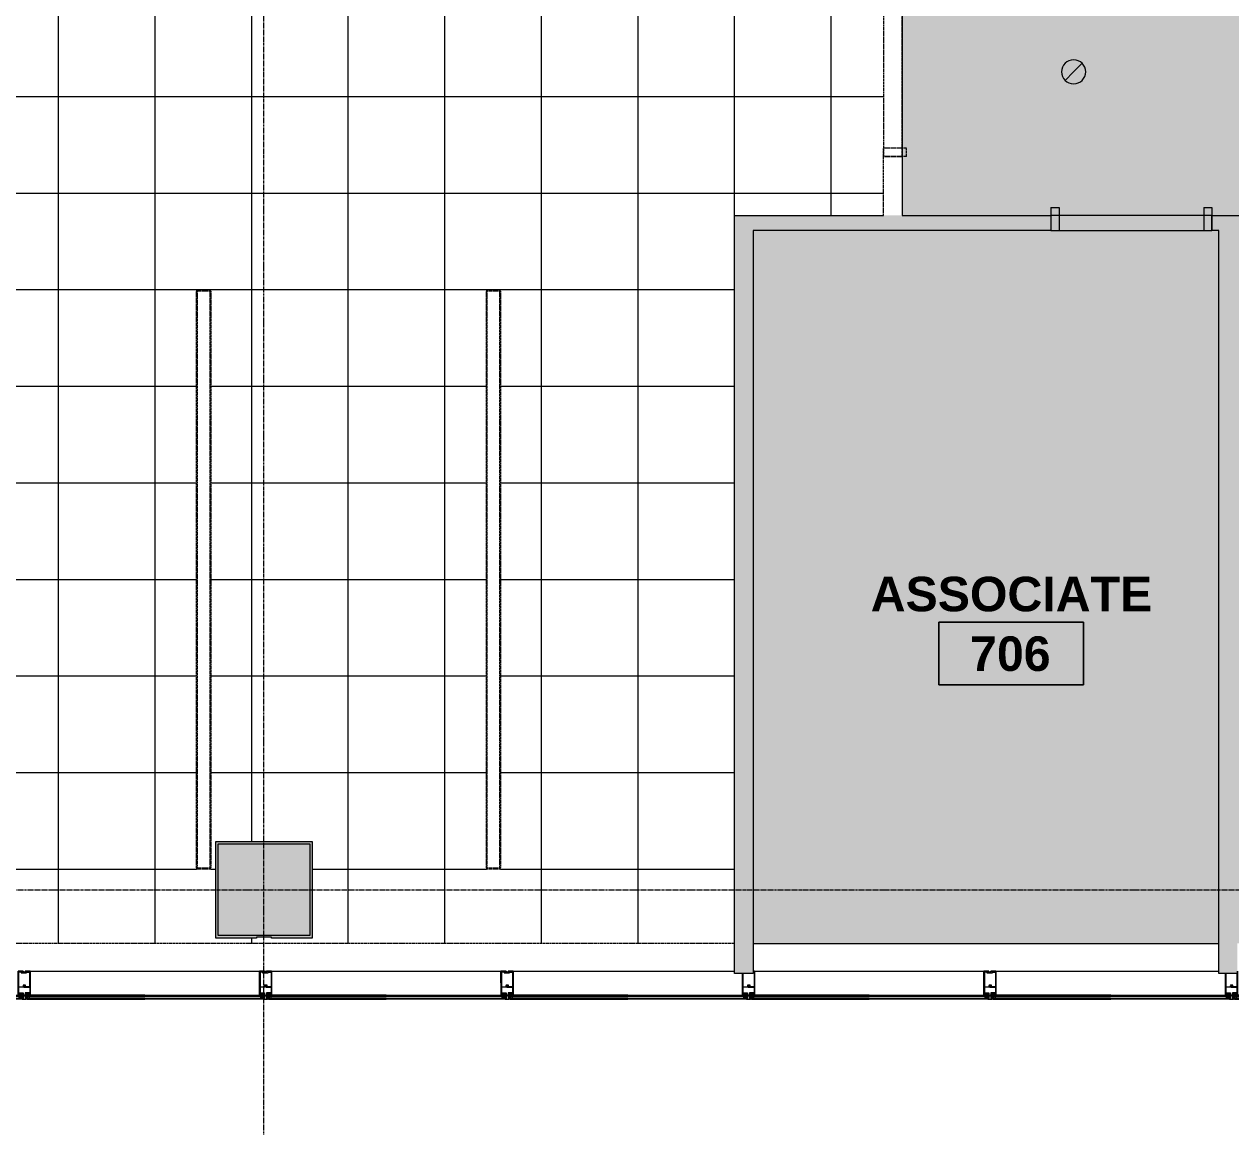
# Model space of a CAD drawing. Header units: inches. Extents: x -203 to 2853, y -968 to 768.
# Drawn here: x 1195.1 to 1495, y -570.2 to -296.2 of the extents above; entities that cross this region are included whole.
import ezdxf

# ---------------------------------------------------------------- set-up
doc = ezdxf.new("R2010")
doc.units = ezdxf.units.IN
doc.header["$MEASUREMENT"] = 0
doc.linetypes.add('Demolished', pattern=[0.1875, 0.125, -0.0625])
doc.linetypes.add('Grid Line 1_2_', pattern=[0.875, 0.5, -0.125, 0.125, -0.125])
for name, color, linetype, lineweight in [('A-AREA-IDEN', 2, 'Continuous', 9), ('A-CLNG', 13, 'Continuous', 13), ('A-CLNG-PATT', 13, 'Continuous', 13), ('A-DETL-GENF', 92, 'Continuous', 9), ('A-DETL-THIN', 151, 'Continuous', 9), ('A-DOOR', 31, 'Continuous', 13), ('A-DOOR-FRAM', 31, 'Continuous', 20), ('A-Glaz-Exst', 7, 'Continuous', 9), ('A-WALL', 113, 'Demolished', 9), ('A-WALL-PATT', 111, 'Continuous', 13), ('E-LITE-EQPM', 33, 'Demolished', 9), ('I-WALL', 2, 'Continuous', 13), ('Jenner and Block 8fl_BB_dwg', 8, 'Continuous', 9), ('S-GRID', 1, 'Continuous', 9)]:
    doc.layers.add(name, color=color, linetype=linetype, lineweight=lineweight)
doc.styles.add('Swis721 Lt BT_B', font='', dxfattribs={"height": 8.583975})
doc.styles.get('Swis721 Lt BT_B').set_extended_font_data('Swis721 Lt BT', bold=True)

# ---------------------------------------------------------------- blocks, each defined once
blk = doc.blocks.new('Single Flush - OTJ_SOLIDFLUSH_ALUM-4761326-LEVEL 7 - DEMO RCP')
at = {"layer": 'A-DOOR-FRAM', "color": 250, "linetype": 'Demolished'}
for p, q in [((-20, -3.4375), (-20, 2.3125)), ((-20, 2.3125), (-18, 2.3125)), ((-18, -3.4375), (-18, 2.3125)), ((18.000004, -3.4375), (18.000004, 2.3125)), ((18.000004, 2.3125), (20.000004, 2.3125)), ((20.000004, -3.4375), (20.000004, 2.3125)), ((-20, -3.4375), (-18, -3.4375)), ((18.000004, -3.4375), (20.000004, -3.4375))]:
    blk.add_line(p, q, dxfattribs=at)
blk = doc.blocks.new('Single Flush - OTJ_SOLIDFLUSH_ALUM-5611425-LEVEL 7 - DEMO RCP')
at = {"layer": 'A-DOOR-FRAM', "color": 8}
for p, q in [((-20, 3.875), (-20, -1.875)), ((-20, 3.875), (-18, 3.875)), ((-18, 3.875), (-18, -1.875)), ((18.000004, 3.875), (18.000004, -1.875)), ((18.000004, 3.875), (20.000004, 3.875)), ((20.000004, 3.875), (20.000004, -1.875)), ((-20, -1.875), (-18, -1.875)), ((18.000004, -1.875), (20.000004, -1.875))]:
    blk.add_line(p, q, dxfattribs=at)
blk = doc.blocks.new('a-light Accolade D3- Surface Mount - 12_-5338565-LEVEL 7 - DEMO RCP')
at = {"layer": 'E-LITE-EQPM', "color": 7}
for p, q in [((-72.01, 1.68), (-71.63, 1.68)), ((-72.01, 1.68), (-72.01, -1.82)), ((71.63, 1.68), (-71.63, 1.68)), ((-71.63, 1.68), (-71.63, 1.57)), ((-71.63, -1.82), (-71.63, 1.68)), ((-71.63, 1.57), (71.63, 1.57)), ((71.63, 1.57), (71.63, 1.68)), ((71.63, 1.68), (72.01, 1.68)), ((71.63, 1.68), (71.63, -1.82)), ((72.01, -1.82), (72.01, 1.68)), ((-71.63, -1.82), (-72.01, -1.82)), ((71.63, -1.71), (-71.63, -1.71)), ((-71.63, -1.71), (-71.63, -1.82)), ((-71.63, -1.82), (71.63, -1.82)), ((71.63, -1.82), (71.63, -1.71)), ((72.01, -1.82), (71.63, -1.82))]:
    blk.add_line(p, q, dxfattribs=at)
blk = doc.blocks.new('L-Recessed Circular - Downlight - 6_ EXISTING-5102174-LEVEL 7 - DEMO RCP')
at = {"layer": 'E-LITE-EQPM', "color": 55, "linetype": 'Continuous'}
for q in [(-2.12, -2.12), (2.12, 2.12)]:
    blk.add_line((0, 0), q, dxfattribs=at)
for start, end in [(360, 180), (180, 360)]:
    blk.add_arc((0, 0), 3, start, end, dxfattribs=at)
blk = doc.blocks.new('Jenner and Block 8fl_BB_dwg_CW-STRIP-5551871-LEVEL 7 - DEMO RCP')
at = {"layer": 'A-Glaz-Exst'}
for p, q in [((-124.05, -51.17), (-123.01, -50.73)), ((-127.34, -53.32), (-127.56, -52.8)), ((-127.5, -52.64), (-124.39, -51.32)), ((-127.2, -53.33), (-127.26, -53.35)), ((-126.62, -54.54), (-127.12, -53.36)), ((-126.42, -55.17), (-123.32, -53.85)), ((-124.23, -51.38), (-123.91, -52.13)), ((-124.09, -52.63), (-124.08, -52.59)), ((-124.09, -52.78), (-124.03, -52.91)), ((-124.06, -52.65), (-124.04, -52.6)), ((-124.04, -52.43), (-123.99, -52.37)), ((-124.01, -52.57), (-123.8, -52.48)), ((-123.96, -52.47), (-123.97, -52.44)), ((-123.96, -52.36), (-123.88, -52.36)), ((-123.92, -52.42), (-123.9, -52.45)), ((-123.75, -52.48), (-123.71, -52.5)), ((-123.74, -52.44), (-123.69, -52.46)), ((-123.25, -53.69), (-123.64, -52.78)), ((-123.59, -52.56), (-123.13, -53.64)), ((-122.97, -53.7), (-121.94, -53.26)), ((-121.88, -51.54), (-122.01, -51.58)), ((-121.75, -51.73), (-121.85, -51.55)), ((-121.68, -51.87), (-121.79, -51.93)), ((-121.72, -51.64), (-121.66, -51.83)), ((-120.76, -51.54), (-120.96, -51.08)), ((-126.7, -54.61), (-126.64, -54.58))]:
    blk.add_line(p, q, dxfattribs=at)
at = {"layer": 'A-Glaz-Exst', "flags": 128}
for points in [[(-132.82, -23.8), (-121.39, -50.72), (-121.16, -50.62), (-132.59, -23.7)], [(-133.51, -24.09), (-122.34, -50.38), (-122.08, -51.01), (-121.85, -50.92), (-133.28, -23.99)], [(-122.46, -50.43), (-122.48, -50.37), (-127.89, -52.67), (-127.4, -53.82), (-127.17, -53.72), (-127.4, -53.82), (-127.89, -52.67), (-122.48, -50.37), (-122.46, -50.43), (-122.34, -50.38), (-122.46, -50.43), (-122.69, -50.53)], [(-122.85, -50.8), (-122.46, -51.72), (-121.94, -51.5), (-121.95, -51.47), (-121.99, -51.48), (-122.01, -51.45), (-121.87, -51.38), (-121.85, -51.42), (-121.89, -51.45), (-121.88, -51.47), (-121.82, -51.45), (-120.96, -51.08), (-121.06, -50.85)], [(-122.34, -50.38), (-122.54, -50.87), (-122.2, -50.73), (-122.69, -50.53), (-122.37, -51.28)], [(-121.82, -51.45), (-120.96, -51.08), (-121.06, -50.85), (-122.21, -51.34)], [(-121.99, -50.5), (-122.02, -50.42), (-121.62, -50.24), (-121.59, -50.33)], [(-121.96, -50.56), (-121.94, -50.62), (-121.84, -50.78), (-121.49, -50.63), (-121.54, -50.45), (-121.56, -50.39)], [(-109.83, -79.22), (-121.26, -52.3), (-121.49, -52.4), (-121.22, -53.03), (-121.34, -53.08), (-121.31, -53.13), (-126.72, -55.43), (-127.21, -54.28), (-126.95, -54.17), (-126.98, -54.18), (-127.21, -54.28), (-126.72, -55.43), (-121.31, -53.13), (-121.34, -53.08), (-121.57, -53.17)], [(-126.88, -54.24), (-126.91, -54.19), (-127.09, -53.75), (-126.74, -54.59)], [(-123.94, -52.21), (-124.27, -52.35), (-124.17, -52.58), (-123.98, -52.5)], [(-123.87, -52.45), (-123.67, -52.37), (-124.11, -51.34)], [(-124.08, -52.57), (-124.09, -52.55), (-123.98, -52.5), (-124, -52.45), (-124.02, -52.45)], [(-123.87, -52.39), (-123.89, -52.4), (-123.87, -52.45), (-123.76, -52.41), (-123.75, -52.43)], [(-121.87, -53.1), (-122.26, -52.18), (-121.74, -51.96), (-121.73, -51.99), (-121.77, -52.01), (-121.75, -52.05), (-121.61, -51.99), (-121.63, -51.95), (-121.67, -51.96), (-121.68, -51.93), (-121.57, -51.89), (-121.69, -51.6), (-121.7, -51.6), (-121.69, -51.6), (-121.57, -51.89), (-120.76, -51.54), (-120.67, -51.77), (-121.82, -52.26)], [(-122.05, -51.56), (-122.05, -51.55), (-121.94, -51.5)], [(-110.06, -79.32), (-121.22, -53.03), (-121.71, -52.83), (-121.37, -52.68), (-121.57, -53.17), (-121.88, -52.43)], [(-121.7, -51.74), (-121.82, -51.45), (-121.7, -51.74), (-121.71, -51.74)], [(-121.81, -51.97), (-121.8, -51.98), (-121.74, -51.96)], [(-121.08, -52.63), (-121.11, -52.57), (-121.15, -52.39), (-120.81, -52.24), (-120.71, -52.4), (-120.68, -52.46)], [(-121.06, -52.69), (-121.02, -52.77), (-120.62, -52.6), (-120.66, -52.52)], [(-109.37, -79.03), (-120.8, -52.1), (-120.57, -52), (-109.14, -78.93)], [(-126.92, -54.33), (-126.83, -54.53), (-126.86, -54.54), (-126.88, -54.5), (-126.92, -54.51), (-126.86, -54.66), (-126.82, -54.64), (-126.84, -54.6), (-126.81, -54.58), (-126.59, -55.1)]]:
    blk.add_lwpolyline(points, dxfattribs=at)
blk.add_lwpolyline([(-120.67, -51.77), (-120.76, -51.54), (-121.57, -51.89), (-120.76, -51.54)], close=True, dxfattribs=at)
at = {"layer": 'A-Glaz-Exst'}
for centre, radius in [((-121.98, -50.53), 0.0312), ((-121.57, -50.36), 0.0313), ((-121.07, -52.66), 0.0312), ((-120.67, -52.49), 0.0312)]:
    blk.add_circle(centre, radius, dxfattribs=at)
for centre, radius, start, end in [((-122.96, -50.85), 0.125, 23.0045, 113.0045), ((-122.22, -51.15), 0.313, 76.1346, 149.8744), ((-122.18, -51.16), 0.221, 68.0045, 194.8744), ((-121.43, -51.25), 0.531, 84.932, 141.077), ((-121.55, -50.92), 0.145, 75.2021, 272.5168), ((-121.46, -50.89), 0.13, 309.3067, 96.5963), ((-121.06, -50.72), 0.266, 174.932, 231.077), ((-121.01, -50.7), 0.266, 174.932, 231.077), ((-120.95, -50.67), 0.266, 174.932, 231.077), ((-120.89, -50.65), 0.266, 174.932, 231.077), ((-127.45, -52.75), 0.125, 113.0045, 203.0045), ((-127.29, -53.29), 0.0625, 203.0045, 293.0045), ((-127.18, -53.39), 0.0625, 23.0045, 113.0045), ((-127.15, -53.78), 0.0625, 23.0045, 113.0045), ((-127.15, -53.78), 0.0625, 23.0045, 113.0045), ((-124.34, -51.43), 0.125, 23.0045, 113.0045), ((-124, -51.29), 0.125, 113.0045, 203.0045), ((-124.01, -52.66), 0.089, 160.7135, 253.0177), ((-124.03, -52.23), 0.548, 263.7768, 322.8434), ((-124.09, -52.58), 0.0197, 337.7655, 23.0045), ((-123.99, -52.65), 0.0695, 179.3043, 235.285), ((-124.03, -52.58), 0.0139, 50.356, 225.537), ((-124.03, -52.44), 0.016, 138.4428, 293.0045), ((-124.03, -52.23), 0.517, 269.0257, 316.9833), ((-124.05, -52.6), 0.0118, 337.7655, 45.537), ((-124.02, -52.26), 0.451, 268.6149, 317.394), ((-124.03, -52.23), 0.673, 269.5765, 305.68), ((-124.02, -52.56), 0.0118, 230.356, 293.0045), ((-123.96, -52.4), 0.04, 87.5662, 138.4428), ((-123.94, -52.43), 0.0306, 26.7074, 199.3016), ((-123.93, -52.46), 0.0306, 206.7074, 19.3016), ((-123.97, -52.16), 0.0625, 293.0045, 23.0045), ((-123.88, -52.38), 0.016, 293.0045, 87.5662), ((-123.8, -52.47), 0.0118, 293.0045, 355.653), ((-123.77, -52.47), 0.0139, 0.472, 175.653), ((-123.75, -52.47), 0.0118, 180.472, 248.2435), ((-123.73, -52.43), 0.0197, 203.0045, 248.2435), ((-123.75, -52.55), 0.0695, 350.7239, 46.7046), ((-123.73, -52.54), 0.089, 332.9913, 65.2955), ((-123.37, -53.73), 0.125, 293.0045, 23.0045), ((-123.02, -53.59), 0.125, 203.0045, 293.0045), ((-122.26, -51.23), 0.125, 203.0045, 293.0045), ((-121.97, -51.25), 0.257, 114.4891, 201.5199), ((-122.02, -51.55), 0.0312, 203.0045, 288.0045), ((-121.98, -53.15), 0.125, 293.0045, 23.0045), ((-121.77, -52.38), 0.125, 113.0045, 203.0045), ((-121.88, -51.57), 0.0312, 23.0045, 108.0045), ((-121.67, -52.37), 0.221, 211.1346, 338.0045), ((-121.58, -52.16), 0.257, 204.4891, 291.5199), ((-121.78, -51.95), 0.0312, 118.0045, 203.0045), ((-121.69, -52.41), 0.313, 256.1346, 329.8744), ((-121.72, -51.71), 0.0313, 208.0045, 293.0045), ((-121.69, -51.63), 0.0313, 113.0045, 198.0045), ((-121.69, -51.84), 0.0312, 298.0045, 23.0045), ((-121.21, -51.77), 0.531, 264.932, 321.077), ((-121.06, -52.09), 0.145, 133.4921, 330.8069), ((-120.97, -52.04), 0.13, 309.4127, 96.7023), ((-120.57, -51.87), 0.266, 174.932, 231.077), ((-120.52, -51.85), 0.266, 174.932, 231.077), ((-120.46, -51.82), 0.266, 174.932, 231.077), ((-120.4, -51.8), 0.266, 174.932, 231.077), ((-126.94, -54.2), 0.0312, 23.0045, 113.0045), ((-126.94, -54.2), 0.0312, 23.0045, 113.0045), ((-126.89, -54.31), 0.0312, 113.0045, 203.0045), ((-126.91, -54.26), 0.0313, 293.0045, 23.0045), ((-126.71, -54.58), 0.0312, 203.0045, 293.0045), ((-126.65, -54.55), 0.0313, 293.0045, 23.0045), ((-126.47, -55.05), 0.125, 203.0045, 293.0045)]:
    blk.add_arc(centre, radius, start, end, dxfattribs=at)
blk = doc.blocks.new('Jenner and Block 8fl_BB_dwg_CW-STRIP-V12-LEVEL 7 - DEMO RCP')
at = {"layer": 'A-Glaz-Exst'}
for p, q in [((-124.05, -51.17), (-123.01, -50.73)), ((-127.53, -52.88), (-127.56, -52.8)), ((-127.5, -52.64), (-124.39, -51.32)), ((-126.22, -55.08), (-123.32, -53.85)), ((-124.23, -51.38), (-123.91, -52.13)), ((-124.09, -52.63), (-124.08, -52.59)), ((-124.09, -52.78), (-124.03, -52.91)), ((-124.06, -52.65), (-124.04, -52.6)), ((-124.04, -52.43), (-123.99, -52.37)), ((-124.01, -52.57), (-123.8, -52.48)), ((-123.96, -52.47), (-123.97, -52.44)), ((-123.96, -52.36), (-123.88, -52.36)), ((-123.92, -52.42), (-123.9, -52.45)), ((-123.75, -52.48), (-123.71, -52.5)), ((-123.74, -52.44), (-123.69, -52.46)), ((-123.25, -53.69), (-123.64, -52.78)), ((-123.59, -52.56), (-123.13, -53.64)), ((-122.97, -53.7), (-121.94, -53.26)), ((-121.88, -51.54), (-122.01, -51.58)), ((-121.75, -51.73), (-121.85, -51.55)), ((-121.68, -51.87), (-121.79, -51.93)), ((-121.72, -51.64), (-121.66, -51.83)), ((-120.76, -51.54), (-120.96, -51.08))]:
    blk.add_line(p, q, dxfattribs=at)
at = {"layer": 'A-Glaz-Exst', "flags": 128}
for points in [[(-132.82, -23.8), (-121.39, -50.72), (-121.16, -50.62), (-132.59, -23.7)], [(-133.51, -24.09), (-122.34, -50.38), (-122.08, -51.01), (-121.85, -50.92), (-133.28, -23.99)], [(-122.46, -50.43), (-122.48, -50.37), (-127.89, -52.67), (-127.76, -52.98)], [(-127.76, -52.98), (-127.89, -52.67), (-122.48, -50.37), (-122.46, -50.43), (-122.34, -50.38), (-122.46, -50.43), (-122.69, -50.53)], [(-122.85, -50.8), (-122.46, -51.72), (-121.94, -51.5), (-121.95, -51.47), (-121.99, -51.48), (-122.01, -51.45), (-121.87, -51.38), (-121.85, -51.42), (-121.89, -51.45), (-121.88, -51.47), (-121.82, -51.45), (-120.96, -51.08), (-121.06, -50.85)], [(-122.34, -50.38), (-122.54, -50.87), (-122.2, -50.73), (-122.69, -50.53), (-122.37, -51.28)], [(-121.82, -51.45), (-120.96, -51.08), (-121.06, -50.85), (-122.21, -51.34)], [(-121.99, -50.5), (-122.02, -50.42), (-121.62, -50.24), (-121.59, -50.33)], [(-121.96, -50.56), (-121.94, -50.62), (-121.84, -50.78), (-121.49, -50.63), (-121.54, -50.45), (-121.56, -50.39)], [(-109.83, -79.22), (-121.26, -52.3), (-121.49, -52.4), (-121.22, -53.03), (-121.34, -53.08), (-121.31, -53.13), (-126.17, -55.2)], [(-126.17, -55.2), (-121.31, -53.13), (-121.34, -53.08), (-121.57, -53.17)], [(-123.94, -52.21), (-124.27, -52.35), (-124.17, -52.58), (-123.98, -52.5)], [(-123.87, -52.45), (-123.67, -52.37), (-124.11, -51.34)], [(-124.08, -52.57), (-124.09, -52.55), (-123.98, -52.5), (-124, -52.45), (-124.02, -52.45)], [(-123.87, -52.39), (-123.89, -52.4), (-123.87, -52.45), (-123.76, -52.41), (-123.75, -52.43)], [(-121.87, -53.1), (-122.26, -52.18), (-121.74, -51.96), (-121.73, -51.99), (-121.77, -52.01), (-121.75, -52.05), (-121.61, -51.99), (-121.63, -51.95), (-121.67, -51.96), (-121.68, -51.93), (-121.57, -51.89), (-121.69, -51.6), (-121.7, -51.6), (-121.69, -51.6), (-121.57, -51.89), (-120.76, -51.54), (-120.67, -51.77), (-121.82, -52.26)], [(-122.05, -51.56), (-122.05, -51.55), (-121.94, -51.5)], [(-110.06, -79.32), (-121.22, -53.03), (-121.71, -52.83), (-121.37, -52.68), (-121.57, -53.17), (-121.88, -52.43)], [(-121.7, -51.74), (-121.82, -51.45), (-121.7, -51.74), (-121.71, -51.74)], [(-121.81, -51.97), (-121.8, -51.98), (-121.74, -51.96)], [(-121.08, -52.63), (-121.11, -52.57), (-121.15, -52.39), (-120.81, -52.24), (-120.71, -52.4), (-120.68, -52.46)], [(-121.06, -52.69), (-121.02, -52.77), (-120.62, -52.6), (-120.66, -52.52)], [(-109.37, -79.03), (-120.8, -52.1), (-120.57, -52), (-109.14, -78.93)]]:
    blk.add_lwpolyline(points, dxfattribs=at)
blk.add_lwpolyline([(-120.67, -51.77), (-120.76, -51.54), (-121.57, -51.89), (-120.76, -51.54)], close=True, dxfattribs=at)
at = {"layer": 'A-Glaz-Exst'}
for centre, radius in [((-121.98, -50.53), 0.0312), ((-121.57, -50.36), 0.0313), ((-121.07, -52.66), 0.0312), ((-120.67, -52.49), 0.0312)]:
    blk.add_circle(centre, radius, dxfattribs=at)
for centre, radius, start, end in [((-122.96, -50.85), 0.125, 23.0045, 113.0045), ((-122.22, -51.15), 0.313, 76.1346, 149.8744), ((-122.18, -51.16), 0.221, 68.0045, 194.8744), ((-121.43, -51.25), 0.531, 84.932, 141.077), ((-121.55, -50.92), 0.145, 75.2021, 272.5168), ((-121.46, -50.89), 0.13, 309.3067, 96.5963), ((-121.06, -50.72), 0.266, 174.932, 231.077), ((-121.01, -50.7), 0.266, 174.932, 231.077), ((-120.95, -50.67), 0.266, 174.932, 231.077), ((-120.89, -50.65), 0.266, 174.932, 231.077), ((-127.45, -52.75), 0.125, 113.0045, 203.0045), ((-124.34, -51.43), 0.125, 23.0045, 113.0045), ((-124, -51.29), 0.125, 113.0045, 203.0045), ((-124.01, -52.66), 0.089, 160.7135, 253.0177), ((-124.03, -52.23), 0.548, 263.7768, 322.8434), ((-124.09, -52.58), 0.0197, 337.7655, 23.0045), ((-123.99, -52.65), 0.0695, 179.3043, 235.285), ((-124.03, -52.58), 0.0139, 50.356, 225.537), ((-124.03, -52.44), 0.016, 138.4428, 293.0045), ((-124.03, -52.23), 0.517, 269.0257, 316.9833), ((-124.05, -52.6), 0.0118, 337.7655, 45.537), ((-124.02, -52.26), 0.451, 268.6149, 317.394), ((-124.03, -52.23), 0.673, 269.5765, 305.68), ((-124.02, -52.56), 0.0118, 230.356, 293.0045), ((-123.96, -52.4), 0.04, 87.5662, 138.4428), ((-123.94, -52.43), 0.0306, 26.7074, 199.3016), ((-123.93, -52.46), 0.0306, 206.7074, 19.3016), ((-123.97, -52.16), 0.0625, 293.0045, 23.0045), ((-123.88, -52.38), 0.016, 293.0045, 87.5662), ((-123.8, -52.47), 0.0118, 293.0045, 355.653), ((-123.77, -52.47), 0.0139, 0.472, 175.653), ((-123.75, -52.47), 0.0118, 180.472, 248.2435), ((-123.73, -52.43), 0.0197, 203.0045, 248.2435), ((-123.75, -52.55), 0.0695, 350.7239, 46.7046), ((-123.73, -52.54), 0.089, 332.9913, 65.2955), ((-123.37, -53.73), 0.125, 293.0045, 23.0045), ((-123.02, -53.59), 0.125, 203.0045, 293.0045), ((-122.26, -51.23), 0.125, 203.0045, 293.0045), ((-121.97, -51.25), 0.257, 114.4891, 201.5199), ((-122.02, -51.55), 0.0312, 203.0045, 288.0045), ((-121.98, -53.15), 0.125, 293.0045, 23.0045), ((-121.77, -52.38), 0.125, 113.0045, 203.0045), ((-121.88, -51.57), 0.0312, 23.0045, 108.0045), ((-121.67, -52.37), 0.221, 211.1346, 338.0045), ((-121.58, -52.16), 0.257, 204.4891, 291.5199), ((-121.78, -51.95), 0.0312, 118.0045, 203.0045), ((-121.69, -52.41), 0.313, 256.1346, 329.8744), ((-121.72, -51.71), 0.0313, 208.0045, 293.0045), ((-121.69, -51.63), 0.0313, 113.0045, 198.0045), ((-121.69, -51.84), 0.0312, 298.0045, 23.0045), ((-121.21, -51.77), 0.531, 264.932, 321.077), ((-121.06, -52.09), 0.145, 133.4921, 330.8069), ((-120.97, -52.04), 0.13, 309.4127, 96.7023), ((-120.57, -51.87), 0.266, 174.932, 231.077), ((-120.52, -51.85), 0.266, 174.932, 231.077), ((-120.46, -51.82), 0.266, 174.932, 231.077), ((-120.4, -51.8), 0.266, 174.932, 231.077)]:
    blk.add_arc(centre, radius, start, end, dxfattribs=at)
blk = doc.blocks.new('Jenner and Block 8fl_BB_dwg_CW-STRIP-V13-LEVEL 7 - DEMO RCP')
at = {"layer": 'A-Glaz-Exst'}
for p, q in [((-124.05, -51.17), (-123.01, -50.73)), ((-127.29, -52.55), (-124.39, -51.32)), ((-126.22, -55.08), (-123.32, -53.85)), ((-124.23, -51.38), (-123.91, -52.13)), ((-124.09, -52.63), (-124.08, -52.59)), ((-124.09, -52.78), (-124.03, -52.91)), ((-124.06, -52.65), (-124.04, -52.6)), ((-124.04, -52.43), (-123.99, -52.37)), ((-124.01, -52.57), (-123.8, -52.48)), ((-123.96, -52.47), (-123.97, -52.44)), ((-123.96, -52.36), (-123.88, -52.36)), ((-123.92, -52.42), (-123.9, -52.45)), ((-123.75, -52.48), (-123.71, -52.5)), ((-123.74, -52.44), (-123.69, -52.46)), ((-123.25, -53.69), (-123.64, -52.78)), ((-123.59, -52.56), (-123.13, -53.64)), ((-122.97, -53.7), (-121.94, -53.26)), ((-121.88, -51.54), (-122.01, -51.58)), ((-121.75, -51.73), (-121.85, -51.55)), ((-121.68, -51.87), (-121.79, -51.93)), ((-121.72, -51.64), (-121.66, -51.83)), ((-120.76, -51.54), (-120.96, -51.08))]:
    blk.add_line(p, q, dxfattribs=at)
at = {"layer": 'A-Glaz-Exst', "flags": 128}
for points in [[(-132.82, -23.8), (-121.39, -50.72), (-121.16, -50.62), (-132.59, -23.7)], [(-133.51, -24.09), (-122.34, -50.38), (-122.08, -51.01), (-121.85, -50.92), (-133.28, -23.99)], [(-122.46, -50.43), (-122.48, -50.37), (-127.89, -52.67)], [(-127.89, -52.67), (-122.48, -50.37), (-122.46, -50.43), (-122.34, -50.38), (-122.46, -50.43), (-122.69, -50.53)], [(-122.85, -50.8), (-122.46, -51.72), (-121.94, -51.5), (-121.95, -51.47), (-121.99, -51.48), (-122.01, -51.45), (-121.87, -51.38), (-121.85, -51.42), (-121.89, -51.45), (-121.88, -51.47), (-121.82, -51.45), (-120.96, -51.08), (-121.06, -50.85)], [(-122.34, -50.38), (-122.54, -50.87), (-122.2, -50.73), (-122.69, -50.53), (-122.37, -51.28)], [(-121.82, -51.45), (-120.96, -51.08), (-121.06, -50.85), (-122.21, -51.34)], [(-121.99, -50.5), (-122.02, -50.42), (-121.62, -50.24), (-121.59, -50.33)], [(-121.96, -50.56), (-121.94, -50.62), (-121.84, -50.78), (-121.49, -50.63), (-121.54, -50.45), (-121.56, -50.39)], [(-109.83, -79.22), (-121.26, -52.3), (-121.49, -52.4), (-121.22, -53.03), (-121.34, -53.08), (-121.31, -53.13), (-126.17, -55.2)], [(-126.17, -55.2), (-121.31, -53.13), (-121.34, -53.08), (-121.57, -53.17)], [(-123.94, -52.21), (-124.27, -52.35), (-124.17, -52.58), (-123.98, -52.5)], [(-123.87, -52.45), (-123.67, -52.37), (-124.11, -51.34)], [(-124.08, -52.57), (-124.09, -52.55), (-123.98, -52.5), (-124, -52.45), (-124.02, -52.45)], [(-123.87, -52.39), (-123.89, -52.4), (-123.87, -52.45), (-123.76, -52.41), (-123.75, -52.43)], [(-121.87, -53.1), (-122.26, -52.18), (-121.74, -51.96), (-121.73, -51.99), (-121.77, -52.01), (-121.75, -52.05), (-121.61, -51.99), (-121.63, -51.95), (-121.67, -51.96), (-121.68, -51.93), (-121.57, -51.89), (-121.69, -51.6), (-121.7, -51.6), (-121.69, -51.6), (-121.57, -51.89), (-120.76, -51.54), (-120.67, -51.77), (-121.82, -52.26)], [(-122.05, -51.56), (-122.05, -51.55), (-121.94, -51.5)], [(-110.06, -79.32), (-121.22, -53.03), (-121.71, -52.83), (-121.37, -52.68), (-121.57, -53.17), (-121.88, -52.43)], [(-121.7, -51.74), (-121.82, -51.45), (-121.7, -51.74), (-121.71, -51.74)], [(-121.81, -51.97), (-121.8, -51.98), (-121.74, -51.96)], [(-121.08, -52.63), (-121.11, -52.57), (-121.15, -52.39), (-120.81, -52.24), (-120.71, -52.4), (-120.68, -52.46)], [(-121.06, -52.69), (-121.02, -52.77), (-120.62, -52.6), (-120.66, -52.52)], [(-109.37, -79.03), (-120.8, -52.1), (-120.57, -52), (-109.14, -78.93)]]:
    blk.add_lwpolyline(points, dxfattribs=at)
blk.add_lwpolyline([(-120.67, -51.77), (-120.76, -51.54), (-121.57, -51.89), (-120.76, -51.54)], close=True, dxfattribs=at)
at = {"layer": 'A-Glaz-Exst'}
for centre, radius in [((-121.98, -50.53), 0.0312), ((-121.57, -50.36), 0.0313), ((-121.07, -52.66), 0.0312), ((-120.67, -52.49), 0.0312)]:
    blk.add_circle(centre, radius, dxfattribs=at)
for centre, radius, start, end in [((-122.96, -50.85), 0.125, 23.0045, 113.0045), ((-122.22, -51.15), 0.313, 76.1346, 149.8744), ((-122.18, -51.16), 0.221, 68.0045, 194.8744), ((-121.43, -51.25), 0.531, 84.932, 141.077), ((-121.55, -50.92), 0.145, 75.2021, 272.5168), ((-121.46, -50.89), 0.13, 309.3067, 96.5963), ((-121.06, -50.72), 0.266, 174.932, 231.077), ((-121.01, -50.7), 0.266, 174.932, 231.077), ((-120.95, -50.67), 0.266, 174.932, 231.077), ((-120.89, -50.65), 0.266, 174.932, 231.077), ((-124.34, -51.43), 0.125, 23.0045, 113.0045), ((-124, -51.29), 0.125, 113.0045, 203.0045), ((-124.01, -52.66), 0.089, 160.7135, 253.0177), ((-124.03, -52.23), 0.548, 263.7768, 322.8434), ((-124.09, -52.58), 0.0197, 337.7655, 23.0045), ((-123.99, -52.65), 0.0695, 179.3043, 235.285), ((-124.03, -52.58), 0.0139, 50.356, 225.537), ((-124.03, -52.44), 0.016, 138.4428, 293.0045), ((-124.03, -52.23), 0.517, 269.0257, 316.9833), ((-124.05, -52.6), 0.0118, 337.7655, 45.537), ((-124.02, -52.26), 0.451, 268.6149, 317.394), ((-124.03, -52.23), 0.673, 269.5765, 305.68), ((-124.02, -52.56), 0.0118, 230.356, 293.0045), ((-123.96, -52.4), 0.04, 87.5662, 138.4428), ((-123.94, -52.43), 0.0306, 26.7074, 199.3016), ((-123.93, -52.46), 0.0306, 206.7074, 19.3016), ((-123.97, -52.16), 0.0625, 293.0045, 23.0045), ((-123.88, -52.38), 0.016, 293.0045, 87.5662), ((-123.8, -52.47), 0.0118, 293.0045, 355.653), ((-123.77, -52.47), 0.0139, 0.472, 175.653), ((-123.75, -52.47), 0.0118, 180.472, 248.2435), ((-123.73, -52.43), 0.0197, 203.0045, 248.2435), ((-123.75, -52.55), 0.0695, 350.7239, 46.7046), ((-123.73, -52.54), 0.089, 332.9913, 65.2955), ((-123.37, -53.73), 0.125, 293.0045, 23.0045), ((-123.02, -53.59), 0.125, 203.0045, 293.0045), ((-122.26, -51.23), 0.125, 203.0045, 293.0045), ((-121.97, -51.25), 0.257, 114.4891, 201.5199), ((-122.02, -51.55), 0.0312, 203.0045, 288.0045), ((-121.98, -53.15), 0.125, 293.0045, 23.0045), ((-121.77, -52.38), 0.125, 113.0045, 203.0045), ((-121.88, -51.57), 0.0312, 23.0045, 108.0045), ((-121.67, -52.37), 0.221, 211.1346, 338.0045), ((-121.58, -52.16), 0.257, 204.4891, 291.5199), ((-121.78, -51.95), 0.0312, 118.0045, 203.0045), ((-121.69, -52.41), 0.313, 256.1346, 329.8744), ((-121.72, -51.71), 0.0313, 208.0045, 293.0045), ((-121.69, -51.63), 0.0313, 113.0045, 198.0045), ((-121.69, -51.84), 0.0312, 298.0045, 23.0045), ((-121.21, -51.77), 0.531, 264.932, 321.077), ((-121.06, -52.09), 0.145, 133.4921, 330.8069), ((-120.97, -52.04), 0.13, 309.4127, 96.7023), ((-120.57, -51.87), 0.266, 174.932, 231.077), ((-120.52, -51.85), 0.266, 174.932, 231.077), ((-120.46, -51.82), 0.266, 174.932, 231.077), ((-120.4, -51.8), 0.266, 174.932, 231.077)]:
    blk.add_arc(centre, radius, start, end, dxfattribs=at)
blk = doc.blocks.new('Jenner and Block 8fl_BB_dwg-4751915-LEVEL 7 - DEMO RCP')
at = {"layer": 'A-Glaz-Exst'}
for p, q in [((1375.9, -524.94), (1491.58, -524.94)), ((1196.23, -531.81), (1253.23, -531.81)), ((1198.23, -531.81), (1255.23, -531.81)), ((1256.23, -531.81), (1313.23, -531.81)), ((1316.23, -531.81), (1371.27, -531.81)), ((1376.23, -531.81), (1433.23, -531.81)), ((1436.23, -531.81), (1491.58, -531.81))]:
    blk.add_line(p, q, dxfattribs=at)
at = {"rotation": 246.9955198969619}
for name, p in [('Jenner and Block 8fl_BB_dwg_CW-STRIP-5551871-LEVEL 7 - DEMO RCP', (1194.73, -670.12)), ('Jenner and Block 8fl_BB_dwg_CW-STRIP-5551871-LEVEL 7 - DEMO RCP', (1254.73, -670.12)), ('Jenner and Block 8fl_BB_dwg_CW-STRIP-5551871-LEVEL 7 - DEMO RCP', (1314.73, -670.12)), ('Jenner and Block 8fl_BB_dwg_CW-STRIP-V12-LEVEL 7 - DEMO RCP', (1374.73, -670.12)), ('Jenner and Block 8fl_BB_dwg_CW-STRIP-5551871-LEVEL 7 - DEMO RCP', (1434.73, -670.12)), ('Jenner and Block 8fl_BB_dwg_CW-STRIP-V13-LEVEL 7 - DEMO RCP', (1494.73, -670.12))]:
    blk.add_blockref(name, p, dxfattribs=at)
blk = doc.blocks.new('Room Tag - Room Name and Number-3379422-LEVEL 7 - DEMO RCP')
at = {"layer": 'A-AREA-IDEN'}
for p, q in [((-0.1881, -0.1636), (-0.1881, -0.0018)), ((-0.1881, -0.0018), (0.1869, -0.0018)), ((0.1869, -0.0018), (-0.1881, -0.0018)), ((-0.1881, -0.0018), (-0.1881, -0.1636)), ((0.1869, -0.0018), (0.1869, -0.1636)), ((0.1869, -0.1636), (0.1869, -0.0018)), ((0.1869, -0.1636), (-0.1881, -0.1636)), ((-0.1881, -0.1636), (0.1869, -0.1636))]:
    blk.add_line(p, q, dxfattribs=at)

msp = doc.modelspace()

# ---------------------------------------------------------------- hatches: boundary and pattern name
at = {"layer": 'A-CLNG-PATT', "linetype": 'Demolished'}
h = msp.add_hatch(dxfattribs=at)
h.set_pattern_fill('FP_4', color=135, style=0, pattern_type=2)
h.set_pattern_definition([(0, (1179.67, -434.195), (0, -24), []), (270, (1179.67, -434.195), (-24, -1e-15), [])])
h.paths.add_polyline_path([(1242.73, -524.65), (1371.67, -524.65), (1371.67, -343.74), (1408.67, -343.74), (1408.67, -287.8), (969.14, -287.8), (969.14, -524.65), (1241.5, -524.65)], flags=0)
h.paths.add_polyline_path([(1242.73, -523.31), (1242.73, -499.31), (1266.73, -499.31), (1266.73, -523.31), (1256.61, -523.3), (1256.61, -523.13), (1252.86, -523.13), (1252.86, -523.31), (1243.36, -523.31)], flags=0)
h.paths.add_polyline_path([(1097.38, -506.2), (1094, -506.2), (1094, -362.19), (1097.5, -362.19), (1097.5, -506.2)], flags=0)
h.paths.add_polyline_path([(1022, -506.2), (1022, -362.19), (1025.5, -362.19), (1025.5, -506.2), (1022.1, -506.2)], flags=0)
h.paths.add_polyline_path([(1310.1, -506.2), (1310, -506.2), (1310, -362.19), (1313.5, -362.19), (1313.5, -506.2), (1313.38, -506.2)], flags=0)
h.paths.add_polyline_path([(1166, -506.2), (1166, -362.19), (1169.5, -362.19), (1169.5, -506.2), (1166.1, -506.2)], flags=0)
h.paths.add_polyline_path([(1238, -506.2), (1238, -362.19), (1241.5, -362.19), (1241.5, -506.2), (1238.1, -506.2)], flags=0)
h.paths.add_polyline_path([(1163.23, -343.63), (1127.23, -343.63), (1127.23, -327.63), (1163.23, -327.63)], flags=0)
at = {"layer": 'A-DETL-GENF'}
h = msp.add_hatch(color=9, dxfattribs=at)
h.paths.add_polyline_path([(131.76, -847.99), (290.74, -780.5), (225.6, -627.04), (211.09, -633.2), (209.28, -628.94), (209.42, -628.88), (203.59, -616.37), (207.78, -614.42), (213.68, -627.08), (295.77, -592.23), (297.58, -596.49), (229.86, -625.23), (295, -778.69), (401.08, -733.65), (335.95, -580.2), (334.4, -580.86), (332.59, -576.6), (420.96, -539.09), (422.76, -543.35), (340.21, -578.39), (405.34, -731.84), (511.69, -686.69), (511.69, -619.13), (494.67, -619.13), (494.67, -614.13), (492.17, -614.13), (492.17, -540), (465.42, -540), (465.42, -525.24), (459.58, -527.72), (457.78, -523.46), (465.42, -520.22), (465.42, -507.38), (497.17, -507.38), (497.17, -511.56), (497.67, -511.56), (497.67, -516.56), (497.17, -516.56), (497.17, -614.13), (658.09, -614.13), (718.7, -588.4), (718.7, -513.05), (720.73, -513.05), (720.73, -508.94), (744.73, -508.94), (744.73, -510.06), (757.98, -510.06), (757.98, -505.44), (626.98, -505.44), (626.98, -505.32), (560.67, -505.32), (560.67, -516.56), (537.67, -516.56), (537.67, -511.56), (555.67, -511.56), (555.67, -395.31), (560.67, -395.31), (560.67, -438.44), (560.17, -438.44), (560.17, -441.94), (560.67, -441.94), (560.67, -498.32), (619.98, -498.32), (619.98, -477.94), (626.98, -477.94), (626.98, -501.94), (757.98, -501.94), (757.98, -376.94), (625.46, -376.94), (625.46, -433.44), (624.19, -433.44), (624.19, -433.94), (625.46, -433.94), (625.46, -441.94), (600.17, -441.94), (600.17, -438.44), (621.96, -438.44), (621.96, -303.25), (601.17, -303.25), (601.17, -299.75), (634.61, -299.75), (634.61, -357.01), (793.96, -357.01), (793.96, -230.99), (634.98, -230.99), (634.98, -254.99), (560.67, -254.98), (560.67, -299.75), (561.17, -299.75), (561.17, -303.25), (560.67, -303.25), (560.67, -346.75), (555.67, -346.75), (555.67, -249.98), (575.84, -249.98), (575.84, -200.84), (587.09, -200.84), (587.09, -243.74), (631.48, -243.74), (631.48, -224.99), (675.98, -224.99), (675.98, -160.84), (555.74, -160.84), (555.74, 0.66), (596.73, 0.66), (596.73, -16.34), (638.73, -16.34), (638.73, 0.66), (700.73, 0.66), (700.73, -16.34), (742.73, -16.34), (742.73, 0.66), (804.73, 0.66), (804.73, -16.34), (846.73, -16.34), (846.73, 0.66), (908.73, 0.66), (908.73, -16.34), (950.73, -16.34), (950.73, 0.66), (993.73, 0.66), (993.73, -121.74), (988.73, -121.74), (988.73, -121.34), (980.11, -121.34), (980.11, -122.59), (769.74, -122.59), (769.74, -217.72), (963.74, -217.72), (963.74, -199.94), (988.73, -199.94), (988.73, -161.74), (993.73, -161.74), (993.73, -227.33), (968.74, -227.33), (968.74, -227.44), (963.74, -227.44), (963.74, -224.72), (769.74, -224.72), (769.74, -224.99), (799.96, -224.99), (799.96, -303.86), (963.74, -303.86), (963.74, -267.44), (968.74, -267.44), (968.74, -284.3), (1048.58, -284.3), (1048.57, -116.84), (1052.07, -116.84), (1052.06, -76.84), (1048.57, -76.84), (1048.56, 0.1), (1552.61, 0.1), (1552.61, 338), (1723.3, 338), (1723.3, 351.59), (1731.86, 351.59), (1731.86, 355.59), (1736.48, 355.59), (1736.48, 351.59), (1910.23, 351.59), (1910.23, 580.43), (-120.35, 580.43), (-120.35, 406.96), (53.87, 406.96), (53.87, 426.96), (70.73, 426.96), (70.73, 422.34), (58.49, 422.34), (58.49, 402.34), (58.05, 402.34), (58.05, 327.65), (54.3, 327.65), (54.3, 402.34), (-120.35, 402.34), (-120.35, 286.96), (54.3, 286.96), (54.3, 287.65), (58.05, 287.65), (58.05, 279.65), (54.3, 279.65), (54.3, 282.34), (-120.35, 282.34), (-120.35, 166.96), (54.3, 166.96), (54.3, 239.65), (58.05, 239.65), (58.05, 160.65), (54.3, 160.65), (54.3, 162.34), (-120.35, 162.34), (-120.35, 0.55), (-80.76, 0.55), (-80.76, -12.89), (54.3, -12.89), (54.3, 120.65), (58.05, 120.65), (58.05, -20.2), (54.3, -20.2), (54.3, -17.52), (-80.76, -17.52), (-80.76, -30.95), (-120.35, -30.95), (-120.35, -193.04), (54.3, -193.04), (54.3, -60.2), (58.05, -60.2), (58.05, -218.21), (72.52, -252.29), (69.07, -253.76), (54.3, -218.97), (54.3, -197.66), (-120.35, -197.66), (-120.35, -254.17), (-74.96, -361.1), (84.5, -290.1), (84.7, -290.58), (88.16, -289.11), (140.82, -413.14), (137.36, -414.61), (86.31, -294.36), (-73.15, -365.35), (42.67, -638.13), (201.92, -566.67), (175.4, -504.2), (178.85, -502.74), (207.15, -569.39), (190.31, -576.95), (190.88, -578.17), (186.68, -580.12), (186.09, -578.85), (44.47, -642.39), (122.77, -826.81)], flags=0)
h.paths.add_polyline_path([(225.76, -805.76), (216.38, -783.67), (238.47, -774.29), (247.85, -796.38), (232.98, -802.69)], flags=0)
h.paths.add_polyline_path([(446.67, -711.97), (437.29, -689.88), (459.38, -680.5), (468.76, -702.59), (455.33, -708.29)], flags=0)
h.paths.add_polyline_path([(516.31, -684.73), (893.34, -524.65), (967.94, -524.65), (967.94, -523.31), (944.23, -523.31), (944.23, -523.6), (744.73, -523.6), (744.73, -532.94), (723.7, -532.94), (723.7, -561.42), (744.73, -561.42), (744.73, -585.42), (723.7, -585.42), (723.7, -591.71), (659.11, -619.13), (590.81, -619.13), (590.81, -647.06), (516.73, -647.06), (516.73, -643.56), (587.31, -643.56), (587.31, -619.13), (516.31, -619.13), (516.31, -647.06)], flags=0)
h.paths.add_polyline_path([(494.8, -99.48), (491.3, -99.48), (491.29, -3.4), (380.79, -3.4), (380.8, -149.23), (491.3, -149.22), (491.31, -139.48), (494.8, -139.48), (494.8, -99.48)], flags=0)
h.paths.add_polyline_path([(262.35, -545.88), (246.3, -508.06), (353.1, -462.71), (226.05, -163.47), (122.77, -207.52), (114.76, -188.64), (114.76, -33.09), (232.98, -33.09), (232.98, -32.97), (111.01, -32.97), (111.01, 5.62), (114.76, 5.62), (114.76, -29.22), (206.98, -29.22), (206.98, 5.62), (253.21, 5.62), (256.4, 0.1), (258.31, 0.1), (258.31, -3.4), (257.26, -3.4), (257.26, -33.09), (236.48, -33.09), (236.48, -149.24), (377.3, -149.23), (377.29, -3.4), (298.31, -3.4), (298.31, 0.1), (494.79, 0.1), (494.81, -201.31), (491.31, -201.31), (491.3, -152.72), (236.48, -152.74), (236.48, -179.07), (297.94, -323.84), (491.32, -323.82), (491.32, -321.75), (494.82, -321.75), (494.83, -446.72), (415.96, -480.36), (414.59, -477.14), (491.33, -444.4), (491.32, -327.32), (299.43, -327.34), (370.94, -495.76), (377.8, -492.83), (379.17, -496.05), (369.08, -500.35), (354.47, -465.93), (287.28, -494.46), (301.97, -529.06), (263.06, -545.58)], flags=0)
h.paths.add_polyline_path([(263.06, -541.78), (297.38, -527.21), (284.06, -495.83), (271.83, -501.02), (281.21, -523.11), (259.11, -532.49), (262.35, -540.12)], flags=0)
h.paths.add_polyline_path([(3.31, -538.98), (-6.07, -516.89), (16.02, -507.51), (19.36, -515.37), (155.59, -457.53), (153, -451.43), (156.45, -449.96), (163.22, -465.92), (159.77, -467.38), (157.39, -461.78), (21.16, -519.62), (25.4, -529.6), (16.02, -533.58)], flags=0)
h.paths.add_polyline_path([(470.05, -535.38), (492.17, -535.38), (492.17, -532.94), (471.73, -532.94), (471.73, -512), (470.05, -512.04), (470.05, -532.94)], flags=0)
h.paths.add_polyline_path([(1699.64, -524.65), (1723.7, -524.65), (1723.7, -377.36), (1552.61, -377.36), (1552.61, -347.49), (1539.3, -347.49), (1539.3, -343.74), (1552.61, -343.74), (1552.61, -123.41), (1491.14, -123.41), (1491.14, -287.8), (1483.46, -287.8), (1483.46, -284.3), (1487.64, -284.3), (1487.64, -123.74), (1052.07, -123.74), (1052.08, -284.3), (1443.46, -284.3), (1443.46, -287.8), (1413.3, -287.8), (1413.3, -343.74), (1450.3, -343.74), (1450.3, -347.49), (1376.3, -347.49), (1376.3, -524.65), (1491.98, -524.65), (1491.98, -347.49), (1490.3, -347.49), (1490.3, -343.74), (1499.3, -343.74), (1499.3, -347.49), (1496.61, -347.49), (1496.61, -524.65), (1699.55, -524.65)], flags=0)
h.paths.add_polyline_path([(1542.73, -523.31), (1542.73, -499.31), (1566.73, -499.31), (1566.73, -523.31), (1552.61, -523.31)], flags=0)
h.paths.add_polyline_path([(894.32, -520.1), (940.73, -520.1), (940.73, -497.31), (963.74, -497.31), (963.74, -457.44), (946.48, -457.44), (946.48, -308.86), (799.96, -308.86), (799.96, -363.01), (625.46, -363.01), (625.46, -370.94), (763.98, -370.94), (763.98, -513.56), (744.73, -513.56), (744.73, -520.1), (893.34, -520.1)], flags=0)
h.paths.add_polyline_path([(951.48, -452.44), (963.74, -452.44), (963.74, -308.86), (951.48, -308.86), (951.48, -365.14)], flags=0)
h.paths.add_polyline_path([(631.11, -357.01), (631.11, -303.25), (625.46, -303.25), (625.46, -357.01)], flags=0)
h.paths.add_polyline_path([(494.82, -281.75), (491.32, -281.75), (491.32, -225.31), (471.73, -225.31), (471.73, -201.31), (494.81, -201.31), (494.81, -225.31)], flags=0)
h.paths.add_polyline_path([(766.24, -224.99), (766.24, -204.81), (679.48, -204.81), (679.48, -224.99), (739.5, -224.99)], flags=0)
h.paths.add_polyline_path([(739.5, -201.31), (766.24, -201.31), (766.24, -119.34), (679.48, -119.34), (679.48, -201.31)], flags=0)
h.paths.add_polyline_path([(232.98, -170.83), (232.98, -164.32), (230.64, -165.32), (232.87, -170.56)], flags=0)
h.paths.add_polyline_path([(584.68, -146.84), (668.23, -146.84), (668.23, -111.34), (771.73, -111.34), (771.73, -24.34), (569.74, -24.34), (569.74, -146.84)], flags=0)
h.paths.add_polyline_path([(1244.07, -120.24), (1487.64, -120.24), (1487.64, -117.99), (1491.14, -117.99), (1491.14, -77.99), (1487.64, -77.99), (1487.64, -3.4), (1268.73, -3.4), (1268.73, -29.34), (1240.73, -29.34), (1240.73, -3.4), (1166.06, -3.4), (1166.06, -120.24), (1240.73, -120.24)], flags=0)
h.paths.add_polyline_path([(1052.07, -120.24), (1162.56, -120.24), (1162.56, -3.4), (1052.06, -3.4), (1052.07, -120.24)], flags=0)
h.paths.add_polyline_path([(804.73, -111.34), (979.73, -111.34), (979.73, -24.34), (775.23, -24.34), (775.23, -111.34)], flags=0)
h.paths.add_polyline_path([(253.51, -29.34), (253.51, -1.91), (251.19, 2.12), (210.48, 2.12), (210.48, -29.22), (220.73, -29.22), (220.73, -1.34), (248.73, -1.34), (248.73, -29.34)], flags=0)
h.paths.add_polyline_path([(-120.35, -27.45), (-84.26, -27.45), (-84.26, -27.34), (-117.75, -27.34), (-117.75, -2.95), (-120.35, -2.95), (-120.35, -27.34)], flags=0)
h.paths.add_polyline_path([(364.85, 72.69), (159.58, 72.67), (159.58, 76.17), (236.85, 76.18), (236.85, 164.65), (114.51, 164.64), (114.51, 76.17), (119.58, 76.17), (119.58, 72.67), (111.01, 72.67), (111.01, 168.14), (236.84, 168.15), (236.84, 330.14), (118.59, 330.14), (118.59, 333.64), (240.34, 333.64), (240.34, 219.65), (561.34, 219.65), (561.34, 333.9), (564.84, 333.9), (564.85, 72.2), (435.18, 72.2), (435.18, 104.84), (438.68, 104.84), (438.68, 75.7), (561.35, 75.7), (561.34, 168.96), (526.67, 168.96), (526.67, 174.46), (530.17, 174.46), (530.17, 172.46), (561.34, 172.46), (561.34, 215.96), (530.17, 215.96), (530.17, 213.46), (526.67, 213.46), (526.67, 216.15), (402.59, 216.15), (402.6, 140.7), (439.25, 140.7), (439.25, 137.2), (361.25, 137.2), (361.25, 140.7), (382.34, 140.7), (382.34, 216.15), (240.34, 216.15), (240.35, 76.18), (361.35, 76.19), (361.35, 102.19), (364.85, 102.19), (364.85, 76.18)], flags=0)
h.paths.add_polyline_path([(1048.55, 72.75), (1048.55, 72.75), (762.77, 72.75), (762.77, 107.71), (727.68, 107.71), (727.68, 297.2), (668.48, 297.2), (668.48, 107.71), (652.98, 107.71), (652.98, 313.68), (762.77, 313.68), (762.77, 340.7), (794.43, 340.7), (794.43, 337.2), (834.43, 337.2), (834.43, 340.7), (838.6, 340.7), (838.6, 337.2), (1165.23, 337.2), (1165.23, 219.73), (1487.62, 219.75), (1487.62, 333.75), (1491.12, 333.75), (1491.12, 213.95), (1487.62, 213.95), (1487.62, 216.25), (1376.43, 216.23), (1376.43, 76.27), (1487.62, 76.28), (1487.62, 173.95), (1491.12, 173.95), (1491.12, 72.78), (1248.55, 72.76), (1248.55, 102.26), (1252.05, 102.26), (1252.05, 76.26), (1372.93, 76.27), (1372.93, 216.24), (1214.29, 216.23), (1214.3, 179.03), (1252.05, 179.03), (1252.05, 175.53), (1231.05, 175.53), (1231.05, 140.76), (1252.05, 140.76), (1252.05, 137.26), (1173.05, 137.26), (1173.05, 140.76), (1210.8, 140.76), (1210.79, 216.23), (1076.5, 216.22), (1076.5, 216.65), (1073, 216.65), (1073, 216.22), (1052.05, 216.22), (1052.05, 176.65), (1073, 176.65), (1073, 177.65), (1076.5, 177.65), (1076.5, 173.15), (1052.05, 173.15), (1052.05, 131.75), (1064.62, 131.75), (1064.62, 76.25), (1173.05, 76.26), (1173.05, 102.26), (1176.55, 102.26), (1176.55, 72.76), (1048.55, 72.75)], flags=0)
h.paths.add_polyline_path([(980.64, 80.75), (992.98, 80.75), (992.98, 131.75), (1048.55, 131.75), (1048.55, 216.22), (808.52, 216.22), (808.52, 219.7), (768.52, 219.69), (768.52, 216.19), (766.27, 216.19), (766.27, 80.75), (894.32, 80.75)], flags=0)
h.paths.add_polyline_path([(664.98, 111.21), (664.98, 310.18), (656.48, 310.18), (656.48, 111.21)], flags=0)
h.paths.add_polyline_path([(762.77, 111.21), (762.77, 310.18), (731.18, 310.18), (731.18, 111.21)], flags=0)
h.paths.add_polyline_path([(399.09, 140.7), (399.1, 140.7), (399.09, 216.15), (385.84, 216.15), (385.84, 140.7)], flags=0)
h.paths.add_polyline_path([(1214.3, 140.76), (1227.55, 140.76), (1227.55, 175.53), (1214.3, 175.53), (1214.3, 142.65)], flags=0)
h.paths.add_polyline_path([(718.2, 300.7), (727.68, 300.7), (727.68, 310.18), (668.48, 310.18), (668.48, 300.7), (713.71, 300.7)], flags=0)
h.paths.add_polyline_path([(1731.86, 395.59), (1731.86, 410.27), (1678.92, 410.27), (1678.92, 398.15), (1599.73, 398.15), (1599.73, 402.77), (1674.3, 402.77), (1674.3, 414.9), (1731.86, 414.9), (1731.86, 580.15), (1736.48, 580.15), (1736.48, 395.59)], flags=0)
h.paths.add_polyline_path([(1559.73, 398.15), (1548.73, 398.15), (1548.73, 402.77), (1552.17, 402.77), (1552.17, 548.15), (1556.8, 548.15), (1556.8, 402.77), (1559.73, 402.77)], flags=0)
h.paths.add_polyline_path([(1487.62, 398.15), (1299.73, 398.15), (1299.73, 402.77), (1432.42, 402.77), (1432.42, 580.15), (1437.05, 580.15), (1437.05, 402.77), (1508.73, 402.77), (1508.73, 398.15), (1491.12, 398.15)], flags=0)
h.paths.add_polyline_path([(1248.73, 398.15), (1248.73, 402.77), (1252.17, 402.77), (1252.17, 550.15), (1256.8, 550.15), (1256.8, 402.77), (1259.73, 402.77), (1259.73, 398.15), (1252.17, 398.15)], flags=0)
h.paths.add_polyline_path([(1208.73, 398.15), (999.23, 398.15), (999.23, 402.77), (1132.42, 402.77), (1132.42, 580.15), (1137.05, 580.15), (1137.05, 402.77), (1208.73, 402.77)], flags=0)
h.paths.add_polyline_path([(959.23, 398.15), (948.73, 398.15), (948.73, 402.77), (952.17, 402.77), (952.17, 548.65), (956.8, 548.65), (956.8, 402.77), (959.23, 402.77)], flags=0)
h.paths.add_polyline_path([(837.05, 398.15), (830.73, 398.15), (830.73, 402.77), (832.42, 402.77), (832.42, 580.15), (837.05, 580.15), (837.05, 402.77), (908.73, 402.77), (908.73, 398.15), (838.6, 398.15)], flags=0)
h.paths.add_polyline_path([(564.84, 398.15), (520.73, 398.15), (520.73, 402.77), (652.42, 402.77), (652.42, 580.15), (657.05, 580.15), (657.05, 402.77), (790.73, 402.77), (790.73, 398.15), (584.68, 398.15)], flags=0)
h.paths.add_polyline_path([(480.73, 398.15), (470.73, 398.15), (470.73, 402.77), (472.42, 402.77), (472.42, 580.15), (477.05, 580.15), (477.05, 402.77), (480.73, 402.77)], flags=0)
h.paths.add_polyline_path([(352.42, 398.15), (280.73, 398.15), (280.73, 402.77), (352.42, 402.77), (352.42, 580.15), (357.05, 580.15), (357.05, 402.77), (430.73, 402.77), (430.73, 398.15), (357.05, 398.15)], flags=0)
h.paths.add_polyline_path([(240.73, 398.15), (229.73, 398.15), (229.73, 402.77), (232.42, 402.77), (232.42, 550.15), (237.05, 550.15), (237.05, 402.77), (240.73, 402.77)], flags=0)
h.paths.add_polyline_path([(117.05, 398.15), (112.42, 398.15), (112.42, 422.34), (110.73, 422.34), (110.73, 426.96), (112.42, 426.96), (112.42, 580.15), (117.05, 580.15), (117.05, 402.77), (189.73, 402.77), (189.73, 398.15), (118.59, 398.15)], flags=0)
h.paths.add_polyline_path([(942.73, 408.95), (942.73, 577.15), (966.73, 577.15), (966.73, 553.15), (942.73, 553.15)], flags=0)
h.paths.add_polyline_path([(1552.17, 553.15), (1542.73, 553.15), (1542.73, 577.15), (1566.73, 577.15), (1566.73, 553.15), (1552.61, 553.15)], flags=0)
h.paths.add_polyline_path([(1259.73, 553.15), (1242.73, 553.15), (1242.73, 577.15), (1266.73, 577.15), (1266.73, 553.15)], flags=0)
h.paths.add_polyline_path([(620.73, 553.15), (596.73, 553.15), (596.73, 577.15), (620.73, 577.15)], flags=0)
h.paths.add_polyline_path([(232.98, 553.15), (222.73, 553.15), (222.73, 577.15), (246.73, 577.15), (246.73, 553.15), (237.05, 553.15)], flags=0)
h.paths.add_polyline_path([(-15.27, 553.15), (-39.27, 553.15), (-39.27, 577.15), (-15.27, 577.15)], flags=0)
at = {"layer": 'A-WALL', "linetype": 'Continuous'}
msp.add_hatch(color=250, dxfattribs=at).paths.add_polyline_path([(1266.11, -522.69), (1266.11, -499.94), (1243.36, -499.94), (1243.36, -522.69)], flags=0)
at = {"layer": 'A-WALL-PATT', "lineweight": 9}
h = msp.add_hatch(color=7, dxfattribs=at)
h.paths.add_polyline_path([(1552.61, -347.49), (1552.61, -343.74), (1539.3, -343.74), (1539.3, -347.49)], flags=0)
h.paths.add_polyline_path([(1499.3, -347.49), (1499.3, -343.74), (1490.3, -343.74), (1490.3, -347.49), (1496.61, -347.49)], flags=0)
h.paths.add_polyline_path([(1450.3, -347.49), (1450.3, -343.74), (1371.67, -343.74), (1371.67, -347.49), (1408.67, -347.49)], flags=0)
for points in [[(1376.3, -532.13), (1376.3, -347.49), (1371.67, -347.49), (1371.67, -532.13)], [(1496.61, -532.13), (1496.61, -347.49), (1491.98, -347.49), (1491.98, -532.13)]]:
    msp.add_hatch(color=7, dxfattribs=at).paths.add_polyline_path(points, flags=0)
at = {"layer": 'A-WALL-PATT'}
h = msp.add_hatch(color=250, dxfattribs=at)
h.paths.add_polyline_path([(1243.36, -523.31), (1252.86, -523.31), (1252.86, -523.13), (1256.61, -523.13), (1256.61, -523.31), (1266.73, -523.31), (1266.73, -499.31), (1242.73, -499.31), (1242.73, -523.31)], flags=0)
h.paths.add_polyline_path([(1266.11, -522.69), (1243.36, -522.69), (1243.36, -499.94), (1266.11, -499.94), (1266.11, -505.83)], flags=0)

# ---------------------------------------------------------------- linework, layer by layer
at = {"layer": 'A-CLNG', "color": 7, "linetype": 'Demolished', "lineweight": 9}
msp.add_line((1371.67, -524.65), (969.14, -524.65), dxfattribs=at)
at = {"layer": 'A-DETL-THIN'}
for p, q in [((1413.3, -287.8), (1413.3, -343.74)), ((1376.3, -524.65), (1491.98, -524.65))]:
    msp.add_line(p, q, dxfattribs=at)
at = {"layer": 'A-WALL', "color": 7}
for p, q in [((1408.67, -289.05), (1408.67, -329.05)), ((1413.3, -329.05), (1413.3, -289.05))]:
    msp.add_line(p, q, dxfattribs=at)
at = {"layer": 'A-WALL', "color": 250, "lineweight": 20}
for p, q in [((1408.67, -343.74), (1408.67, -329.05)), ((1408.67, -329.05), (1413.3, -329.05)), ((1413.3, -329.05), (1413.3, -343.74))]:
    msp.add_line(p, q, dxfattribs=at)
at = {"layer": 'A-WALL', "color": 8, "linetype": 'Continuous', "lineweight": 20}
for p, q in [((1371.67, -532.13), (1371.67, -347.49)), ((1376.3, -347.49), (1376.3, -532.13)), ((1491.98, -532.13), (1491.98, -347.49)), ((1242.73, -499.31), (1266.73, -499.31)), ((1242.73, -523.31), (1242.73, -499.31)), ((1266.73, -499.31), (1266.73, -523.31)), ((1252.86, -523.31), (1242.73, -523.31)), ((1256.61, -523.13), (1252.86, -523.13)), ((1252.86, -523.13), (1252.86, -523.31)), ((1256.61, -523.31), (1256.61, -523.13)), ((1266.73, -523.31), (1256.61, -523.31)), ((1376.3, -532.13), (1371.67, -532.13)), ((1496.61, -532.13), (1491.98, -532.13))]:
    msp.add_line(p, q, dxfattribs=at)
at = {"layer": 'A-WALL', "color": 135, "linetype": 'Continuous', "lineweight": 13}
for p, q in [((1243.36, -499.94), (1266.11, -499.94)), ((1243.36, -522.69), (1243.36, -499.94)), ((1266.11, -499.94), (1266.11, -522.69)), ((1266.11, -522.69), (1243.36, -522.69))]:
    msp.add_line(p, q, dxfattribs=at)
at = {"layer": 'I-WALL', "color": 8, "lineweight": 20}
for p, q in [((1371.67, -343.74), (1408.67, -343.74)), ((1371.67, -347.49), (1371.67, -343.74)), ((1413.3, -343.74), (1450.3, -343.74)), ((1450.3, -343.74), (1450.3, -347.49)), ((1490.3, -343.74), (1499.3, -343.74)), ((1490.3, -347.49), (1490.3, -343.74)), ((1450.3, -347.49), (1376.3, -347.49)), ((1491.98, -347.49), (1490.3, -347.49))]:
    msp.add_line(p, q, dxfattribs=at)
at = {"layer": 'I-WALL', "color": 55, "lineweight": 9}
for p, q in [((1490.3, -343.74), (1450.3, -343.74)), ((1450.3, -347.49), (1490.3, -347.49))]:
    msp.add_line(p, q, dxfattribs=at)
at = {"layer": 'S-GRID', "linetype": 'Grid Line 1_2_'}
for p, q in [((1254.73, -968.26), (1254.73, 744.46)), ((-203.03, -511.31), (2046, -511.31))]:
    msp.add_line(p, q, dxfattribs=at)

# ---------------------------------------------------------------- block references
at = {"layer": 'A-AREA-IDEN', "xscale": 95.99999999999994, "yscale": 95.99999999999994, "zscale": 95.99999999999994}
msp.add_blockref('Room Tag - Room Name and Number-3379422-LEVEL 7 - DEMO RCP', (1440.47, -444.66), dxfattribs=at)
at = {"layer": 'A-DOOR', "color": 7, "linetype": 'Demolished', "lineweight": 9, "rotation": 89.99999999999982}
msp.add_blockref('Single Flush - OTJ_SOLIDFLUSH_ALUM-4761326-LEVEL 7 - DEMO RCP', (1410.98, -309.05), dxfattribs=at)
at = {"layer": 'A-DOOR', "color": 135}
msp.add_blockref('Single Flush - OTJ_SOLIDFLUSH_ALUM-5611425-LEVEL 7 - DEMO RCP', (1470.3, -345.61), dxfattribs=at)
at = {"layer": 'E-LITE-EQPM', "color": 55, "linetype": 'Continuous'}
msp.add_blockref('L-Recessed Circular - Downlight - 6_ EXISTING-5102174-LEVEL 7 - DEMO RCP', (1455.92, -308.05), dxfattribs=at)
at = {"layer": 'E-LITE-EQPM', "color": 7, "extrusion": (0, 0, -1), "rotation": 269.9999999999999}
for p in [(-1239.67, -434.2), (-1311.67, -434.2)]:
    msp.add_blockref('a-light Accolade D3- Surface Mount - 12_-5338565-LEVEL 7 - DEMO RCP', p, dxfattribs=at)
at = {"layer": 'Jenner and Block 8fl_BB_dwg', "color": 7}
msp.add_blockref('Jenner and Block 8fl_BB_dwg-4751915-LEVEL 7 - DEMO RCP', (0.4, 0.29), dxfattribs=at)

# ---------------------------------------------------------------- texts
at = {"layer": 'A-AREA-IDEN', "char_height": 8.584, "attachment_point": 2, "line_spacing_factor": 0.998538, "style": 'Swis721 Lt BT_B'}
for s, insert, width in [('ASSOCIATE', (1440.48, -433.53), 76.032), ('706', (1440.2, -448.35), 23.004)]:
    msp.add_mtext(s, dxfattribs=dict(at, insert=insert, width=width))

doc.saveas('drawing.dxf')
